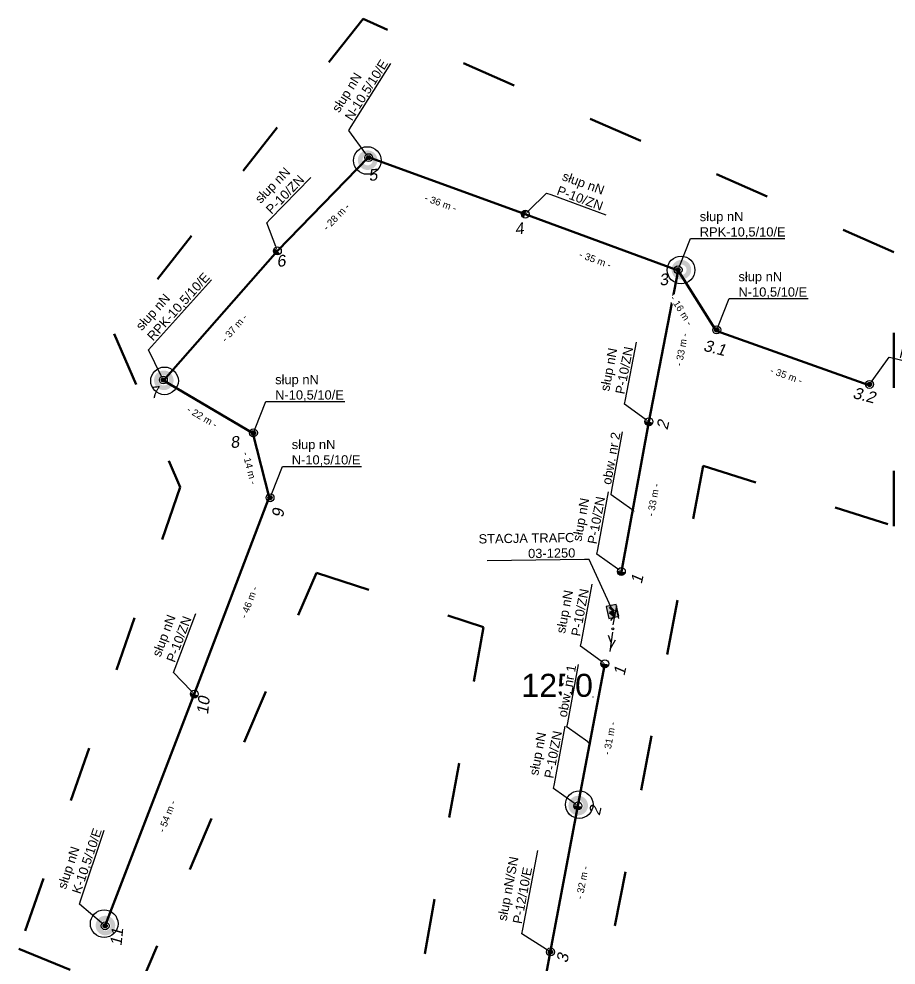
# Model space of a CAD drawing. Header units: metres. Extents: x 5772289 to 7530543, y 5762751 to 5793884.
# Drawn here: x 7525383 to 7525573.4, y 5787111.8 to 5787317.2 of the extents above; entities that cross this region are included whole.
import ezdxf
from ezdxf import colors
from ezdxf.entities.mleader import LeaderData, LeaderLine
from ezdxf.enums import TextEntityAlignment as Align
from ezdxf.math import Vec2, Vec3

# ---------------------------------------------------------------- set-up
doc = ezdxf.new("R2010")
doc.units = ezdxf.units.M
doc.linetypes.add('GCAD_ISO03W100', pattern=[30, 12, -18])
for name, color, linetype, lineweight in [('!tele', 30, 'Continuous', 50), ('!trafo', 6, 'GCAD_ISO03W100', 50), ('00_Mufa', 3, 'Continuous', 30), ('00_rurka', 30, 'Continuous', 30), ('_MM LINIA Sn', 40, 'Continuous', 30), ('_numery', 7, 'Continuous', 40), ('trafo otwock2|Survey_Point_Text_Name', 7, 'Continuous', 0)]:
    doc.layers.add(name, color=color, linetype=linetype, lineweight=lineweight)
doc.layers.add('_arkusze model', color=7, linetype='Continuous', lineweight=50, plot=False)
for name, color, linetype in [('_MM mufy', 3, 'Continuous'), ('_MM opisy', 7, 'Continuous'), ('_MM slupy', 5, 'Continuous'), ('_mm trafo', 3, 'Continuous'), ('DIM', 7, 'Continuous')]:
    doc.layers.add(name, color=color, linetype=linetype)
doc.styles.get("Standard").update_dxf_attribs({"font": 'arial.ttf'})
doc.dimstyles.new('opis linie', dxfattribs={"dimtxt": 1.5, "dimasz": 0.18, "dimexe": 0.18, "dimexo": 0.0625, "dimgap": 2.5, "dimtad": 4, "dimdec": 0, "dimzin": 0, "dimdsep": 46, "dimtxsty": 'Standard', "dimcen": 0.09, "dimse1": 1, "dimse2": 1, "dimsd1": 1, "dimsd2": 1, "dimclrt": 256, "dimadec": 0, "dimazin": 0, "dimtfac": 1, "dimtdec": 0, "dimtofl": 0, "dimtmove": 0, "dimatfit": 3, "dimfxl": 1, "dimtfill": 1, "dimtolj": 1, "dimtzin": 0, "dimarcsym": 0})

# ---------------------------------------------------------------- blocks, each defined once
blk = doc.blocks.new('trafo')
at = {"layer": '_mm trafo'}
h = blk.add_hatch(color=256, dxfattribs=at)
h.dxf.hatch_style = 1
h.paths.add_polyline_path([(-1.15, 1.02), (-0.52, -1.51), (1.64, -0.96), (1.01, 1.59)])
at = {"layer": '_MM LINIA Sn', "color": 2, "lineweight": 60}
for p, q in [((0.58, 0.02), (-0.43, 0.9)), ((-0.32, -0.23), (0.58, 0.02)), ((0.58, -0.92), (-0.32, -0.23)), ((0.55, -0.72), (0.41, -0.9)), ((0.41, -0.9), (0.58, -0.92)), ((0.58, -0.92), (0.55, -0.72))]:
    blk.add_line(p, q, dxfattribs=at)
at = {"layer": '_mm trafo', "flags": 128}
blk.add_lwpolyline([(-0.52, -1.52), (1.64, -0.96), (0.98, 1.58), (-1.17, 0.99), (-0.52, -1.52)], close=True, dxfattribs=at)
blk = doc.blocks.new('ZN')
at = {"layer": '_MM slupy', "transparency": 33554687}
h = blk.add_hatch(color=256, dxfattribs=at)
h.dxf.hatch_style = 1
h.paths.add_polyline_path([(0, -0.86), (0, 0.86, 1)])
at = {"layer": '_MM slupy'}
blk.add_circle((0, 0), 0.857, dxfattribs=at)
blk = doc.blocks.new('E')
at = {"layer": '_MM slupy'}
h = blk.add_hatch(color=256, dxfattribs=at)
h.dxf.hatch_style = 1
h.paths.add_polyline_path([(0.27, 0.37, 1), (-0.27, -0.37, 1)])
for radius in [0.857, 0.457]:
    blk.add_circle((0, 0), radius, dxfattribs=at)
blk = doc.blocks.new('trafo otwock2|NULL-flatten-1083')
at = {"color": 2, "linetype": 'Continuous', "lineweight": 0}
blk.add_point((0, 0), dxfattribs=at)
blk = doc.blocks.new('trafo otwock2-flatten-1')
at = {"layer": '!tele'}
blk.add_blockref('trafo otwock2|NULL-flatten-1083', (7525507.6139, 5787170.01323), dxfattribs=at)
at = {"layer": 'trafo otwock2|Survey_Point_Text_Name', "color": 3, "linetype": 'Continuous', "lineweight": 53}
blk.add_text('1250', height=5, dxfattribs=at).set_placement((7525507.6139, 5787170.01323), align=Align.RIGHT)
blk = doc.blocks.new('*D3408')
at = {"layer": 'DIM', "insert": (7525500.29, 5787102.94), "char_height": 1.5, "attachment_point": 5, "rotation": 79.5132, "bg_fill": 3, "box_fill_scale": 1.1, "bg_fill_color": 9, "bg_fill_true_color": 13158600, "bg_fill_transparency": 0}
blk.add_mtext('\\A1;- 22 m -', dxfattribs=at)
blk = doc.blocks.new('*D3409')
at = {"layer": 'DIM', "insert": (7525505.31, 5787129.69), "char_height": 1.5, "attachment_point": 5, "rotation": 79.314, "bg_fill": 3, "box_fill_scale": 1.1, "bg_fill_color": 9, "bg_fill_true_color": 13158600, "bg_fill_transparency": 0}
blk.add_mtext('\\A1;- 32 m -', dxfattribs=at)
blk = doc.blocks.new('*D3410')
at = {"layer": 'DIM', "insert": (7525511.23, 5787161.02), "char_height": 1.5, "attachment_point": 5, "rotation": 79.2889, "bg_fill": 3, "box_fill_scale": 1.1, "bg_fill_color": 9, "bg_fill_true_color": 13158600, "bg_fill_transparency": 0}
blk.add_mtext('\\A1;- 31 m -', dxfattribs=at)
blk = doc.blocks.new('*D3411')
at = {"layer": 'DIM', "insert": (7525520.73, 5787212.75), "char_height": 1.5, "attachment_point": 5, "rotation": 79.5912, "bg_fill": 3, "box_fill_scale": 1.1, "bg_fill_color": 9, "bg_fill_true_color": 13158600, "bg_fill_transparency": 0}
blk.add_mtext('\\A1;- 33 m -', dxfattribs=at)
blk = doc.blocks.new('*D3412')
at = {"layer": 'DIM', "insert": (7525526.86, 5787245.4), "char_height": 1.5, "attachment_point": 5, "rotation": 79.1132, "bg_fill": 3, "box_fill_scale": 1.1, "bg_fill_color": 9, "bg_fill_true_color": 13158600, "bg_fill_transparency": 0}
blk.add_mtext('\\A1;- 33 m -', dxfattribs=at)
blk = doc.blocks.new('*D3413')
at = {"layer": 'DIM', "insert": (7525474.55, 5787277.22), "char_height": 1.5, "attachment_point": 5, "rotation": 339.9736, "bg_fill": 3, "box_fill_scale": 1.1, "bg_fill_color": 9, "bg_fill_true_color": 13158600, "bg_fill_transparency": 0}
blk.add_mtext('\\A1;- 36 m -', dxfattribs=at)
blk = doc.blocks.new('*D3414')
at = {"layer": 'DIM', "insert": (7525508.12, 5787264.92), "char_height": 1.5, "attachment_point": 5, "rotation": 339.7896, "bg_fill": 3, "box_fill_scale": 1.1, "bg_fill_color": 9, "bg_fill_true_color": 13158600, "bg_fill_transparency": 0}
blk.add_mtext('\\A1;- 35 m -', dxfattribs=at)
blk = doc.blocks.new('*D3415')
at = {"layer": 'DIM', "insert": (7525526.83, 5787253.89), "char_height": 1.5, "attachment_point": 5, "rotation": 302.3069, "bg_fill": 3, "box_fill_scale": 1.1, "bg_fill_color": 9, "bg_fill_true_color": 13158600, "bg_fill_transparency": 0}
blk.add_mtext('\\A1;- 16 m -', dxfattribs=at)
blk = doc.blocks.new('*D3416')
at = {"layer": 'DIM', "insert": (7525549.59, 5787239.79), "char_height": 1.5, "attachment_point": 5, "rotation": 340.3856, "bg_fill": 3, "box_fill_scale": 1.1, "bg_fill_color": 9, "bg_fill_true_color": 13158600, "bg_fill_transparency": 0}
blk.add_mtext('\\A1;- 35 m -', dxfattribs=at)
blk = doc.blocks.new('*D3417')
at = {"layer": 'DIM', "insert": (7525415.2, 5787144.07), "char_height": 1.5, "attachment_point": 5, "rotation": 68.9564, "bg_fill": 3, "box_fill_scale": 1.1, "bg_fill_color": 9, "bg_fill_true_color": 13158600, "bg_fill_transparency": 0}
blk.add_mtext('\\A1;- 54 m -', dxfattribs=at)
blk = doc.blocks.new('*D3418')
at = {"layer": 'DIM', "insert": (7525432.98, 5787190.55), "char_height": 1.5, "attachment_point": 5, "rotation": 69.183, "bg_fill": 3, "box_fill_scale": 1.1, "bg_fill_color": 9, "bg_fill_true_color": 13158600, "bg_fill_transparency": 0}
blk.add_mtext('\\A1;- 46 m -', dxfattribs=at)
blk = doc.blocks.new('*D3419')
at = {"layer": 'DIM', "insert": (7525433.15, 5787219.65), "char_height": 1.5, "attachment_point": 5, "rotation": 284.3754, "bg_fill": 3, "box_fill_scale": 1.1, "bg_fill_color": 9, "bg_fill_true_color": 13158600, "bg_fill_transparency": 0}
blk.add_mtext('\\A1;- 14 m -', dxfattribs=at)
blk = doc.blocks.new('*D3420')
at = {"layer": 'DIM', "insert": (7525422.83, 5787230.78), "char_height": 1.5, "attachment_point": 5, "rotation": 329.4337, "bg_fill": 3, "box_fill_scale": 1.1, "bg_fill_color": 9, "bg_fill_true_color": 13158600, "bg_fill_transparency": 0}
blk.add_mtext('\\A1;- 22 m -', dxfattribs=at)
blk = doc.blocks.new('*D3421')
at = {"layer": 'DIM', "insert": (7525429.79, 5787250.09), "char_height": 1.5, "attachment_point": 5, "rotation": 48.7335, "bg_fill": 3, "box_fill_scale": 1.1, "bg_fill_color": 9, "bg_fill_true_color": 13158600, "bg_fill_transparency": 0}
blk.add_mtext('\\A1;- 37 m -', dxfattribs=at)
blk = doc.blocks.new('*D3422')
at = {"layer": 'DIM', "insert": (7525451.91, 5787274.21), "char_height": 1.5, "attachment_point": 5, "rotation": 45.8274, "bg_fill": 3, "box_fill_scale": 1.1, "bg_fill_color": 9, "bg_fill_true_color": 13158600, "bg_fill_transparency": 0}
blk.add_mtext('\\A1;- 28 m -', dxfattribs=at)
blk = doc.blocks.new('mufa')
at = {"layer": '_MM mufy'}
h = blk.add_hatch(color=256, dxfattribs=at)
h.dxf.hatch_style = 1
h.paths.add_polyline_path([(2.15, 0.12, 1), (-2.1, -0.05, 1)])
h.paths.add_polyline_path([(-1.1, -0.01, -1), (1.15, 0.08, -1)], flags=16)
h.paths.add_polyline_path([(-0.83, 0, -1), (0.88, 0.07, -1)], flags=0)
blk = doc.blocks.new('q')
at = {"layer": '_MM slupy'}
blk.add_blockref('ZN', (0, 0), dxfattribs=at)
at = {"layer": '_MM opisy'}
ml = blk.add_multileader_mtext('Standard', dxfattribs=at)
ml.set_content('\\pxql;słup nN\\PP-10/ZN', color=256)
ml.set_leader_properties()
ml.build(insert=Vec2(0, 0))
ml.multileader.update_dxf_attribs({"has_text_frame": 1, "text_left_attachment_type": 5, "text_right_attachment_type": 5, "dogleg_length": 1, "arrow_head_size": 1})
ctx = ml.context
ctx.base_point, ctx.char_height, ctx.arrow_head_size, ctx.landing_gap_size, ctx.plane_origin = Vec3(3.75, 5.9), 2, 1, 1, Vec3(1.72, -1.42)
ctx.left_attachment, ctx.right_attachment = 5, 5
notes = []
notes.append((ctx, [(0, (1, 1, 0), (2.75, 5.9), (1, 0), 1, [(0, [(0, 0), (2.75, 5.9)], 0, [])])]))
ctx.mtext.insert, ctx.mtext.flow_direction = Vec3(4.75, 11.7), 5
ctx.mtext.has_bg_fill, ctx.mtext.bg_color, ctx.mtext.bg_scale_factor, ctx.mtext.bg_transparency, ctx.mtext.use_window_bg_color = 1, -1023410175, 1, 0, 1
for ctx, leaders in notes:
    for number, flags, end, landing, length, lines in leaders:
        leader = LeaderData()
        leader.index, (leader.has_last_leader_line, leader.has_dogleg_vector, leader.attachment_direction) = number, flags
        leader.last_leader_point, leader.dogleg_vector, leader.dogleg_length = Vec3(end), Vec3(landing), length
        for number, points, colour, breaks in lines:
            line = LeaderLine()
            line.index, line.vertices, line.color, line.breaks = number, Vec3.list(points), colors.encode_raw_color(colour), breaks
            leader.lines.append(line)
        ctx.leaders.append(leader)

msp = doc.modelspace()

# ---------------------------------------------------------------- linework, layer by layer
at = {"layer": '!trafo', "color": 6}
msp.add_lwpolyline([(7525383.04, 5787115.34), (7525408.35, 5787104.95), (7525447.59, 5787196.93), (7525483.88, 5787185.12), (7525453.5, 5787016.35), (7525489.79, 5787002.42), (7525531.56, 5787220.14), (7525572.91, 5787207.06), (7525572.91, 5787266.55), (7525457.72, 5787317.18), (7525403.71, 5787248.83), (7525418.06, 5787215.5)], close=True, dxfattribs=at)
at = {"layer": '00_Mufa'}
for centre in [(7525458.65, 5787286.45), (7525526.75, 5787262.67), (7525414.64, 5787238.61), (7525504.64, 5787146.62), (7525401.55, 5787120.76)]:
    msp.add_circle(centre, 3, dxfattribs=at)
at = {"layer": '00_rurka'}
for points in [[(7525512.02, 5787185.64), (7525512.78, 5787189.79)], [(7525512.68, 5787189.11), (7525513.15, 5787187.04)], [(7525512.41, 5787187.83), (7525511.4, 5787186.61)], [(7525511.85, 5787184.05), (7525511.31, 5787179.86)], [(7525511.55, 5787181.84), (7525510.97, 5787183.31)], [(7525511.41, 5787180.54), (7525512.49, 5787182.37)]]:
    msp.add_lwpolyline(points, dxfattribs=at)
msp.add_circle((7525511.93, 5787184.8), 0.215, dxfattribs=at)

# ---------------------------------------------------------------- block references
at = {"layer": '_arkusze model', "rotation": 357.3066721443945}
msp.add_blockref('trafo', (7525511.64, 5787188.55), dxfattribs=at)

# ---------------------------------------------------------------- next in the draw order: block references
for p, rotation in [((7525439.13, 5787266.82), 45.8274213633844), ((7525492.94, 5787274.79), 339.7895634700673), ((7525519.76, 5787229.73), 79.11317952780007), ((7525421.11, 5787170.62), 69.183005740278), ((7525504.36, 5787146.34), 79.28886402288882)]:
    msp.add_blockref('q', p, dxfattribs=dict(rotation=rotation))

# ---------------------------------------------------------------- next in the draw order: leaders
at = {"layer": '_MM opisy'}
ml = msp.add_multileader_mtext('Standard', dxfattribs=at)
ml.set_content('\\pxql;słup nN\\PN-10,5/10/E', color=256)
ml.set_leader_properties()
ml.build(insert=Vec2(0, 0))
ml.multileader.update_dxf_attribs({"has_text_frame": 1, "text_left_attachment_type": 5, "text_right_attachment_type": 5, "dogleg_length": 1, "arrow_head_size": 1})
ctx = ml.context
ctx.base_point, ctx.char_height, ctx.arrow_head_size, ctx.landing_gap_size, ctx.plane_origin = Vec3(7525437.65, 5787234.12), 2, 1, 1, Vec3(7525435.66, 5787225.9)
ctx.left_attachment, ctx.right_attachment = 5, 5
notes = []
notes.append((ctx, [(0, (1, 1, 0), (7525436.65, 5787234.12), (1, 0), 1, [(0, [(7525433.94, 5787227.32)], 0, [])])]))
ctx.mtext.insert, ctx.mtext.flow_direction = Vec3(7525438.65, 5787239.89), 5
ctx.mtext.has_bg_fill, ctx.mtext.bg_color, ctx.mtext.bg_scale_factor, ctx.mtext.bg_transparency, ctx.mtext.use_window_bg_color = 1, -1023410175, 1, 0, 1
ml = msp.add_multileader_mtext('Standard', dxfattribs=at)
ml.set_content('\\pxql;słup nN\\PN-10,5/10/E', color=256)
ml.set_leader_properties()
ml.build(insert=Vec2(0, 0))
ml.multileader.update_dxf_attribs({"has_text_frame": 1, "text_left_attachment_type": 5, "text_right_attachment_type": 5, "dogleg_length": 1, "arrow_head_size": 1})
ctx = ml.context
ctx.base_point, ctx.char_height, ctx.arrow_head_size, ctx.landing_gap_size, ctx.plane_origin = Vec3(7525441.25, 5787220.03), 2, 1, 1, Vec3(7525439.26, 5787211.81)
ctx.left_attachment, ctx.right_attachment = 5, 5
notes.append((ctx, [(0, (1, 1, 0), (7525440.25, 5787220.03), (1, 0), 1, [(0, [(7525437.54, 5787213.23)], 0, [])])]))
ctx.mtext.insert, ctx.mtext.flow_direction = Vec3(7525442.25, 5787225.8), 5
ctx.mtext.has_bg_fill, ctx.mtext.bg_color, ctx.mtext.bg_scale_factor, ctx.mtext.bg_transparency, ctx.mtext.use_window_bg_color = 1, -1023410175, 1, 0, 1
ml = msp.add_multileader_mtext('Standard', dxfattribs=at)
ml.set_content('\\pxql;słup nN\\PK-10,5/10/E', color=256)
ml.set_leader_properties()
ml.build(insert=Vec2(0, 0))
ml.multileader.update_dxf_attribs({"has_text_frame": 1, "text_left_attachment_type": 5, "text_right_attachment_type": 5, "dogleg_length": 1, "arrow_head_size": 1})
ctx = ml.context
ctx.base_point, ctx.char_height, ctx.arrow_head_size, ctx.landing_gap_size, ctx.plane_origin, ctx.plane_x_axis, ctx.plane_y_axis = Vec3(7525396.48, 5787125.98), 2, 1, 1, Vec3(7525403.64, 5787121.47), Vec3(0.317871, 0.948134), Vec3(-0.948134, 0.317871)
ctx.left_attachment, ctx.right_attachment = 5, 5
notes.append((ctx, [(0, (1, 1, 0), (7525396.16, 5787125.03), (0.317871, 0.948134), 1, [(0, [(7525401.75, 5787120.3)], 0, [])])]))
ctx.mtext.insert, ctx.mtext.text_direction, ctx.mtext.flow_direction = Vec3(7525391.33, 5787128.76), Vec3(0.317871, 0.948134), 5
ctx.mtext.has_bg_fill, ctx.mtext.bg_color, ctx.mtext.bg_scale_factor, ctx.mtext.bg_transparency, ctx.mtext.use_window_bg_color = 1, -1023410175, 1, 0, 1
at = {"layer": '_mm trafo', "color": 3}
ml = msp.add_multileader_mtext('Standard', dxfattribs=at)
ml.set_content('STACJA TRAFO\\P03-1250', color=3)
ml.set_leader_properties()
ml.build(insert=Vec2(0, 0))
ml.multileader.update_dxf_attribs({"has_text_frame": 1, "text_left_attachment_type": 5, "text_right_attachment_type": 5, "dogleg_length": 1, "arrow_head_size": 1.5})
ctx = ml.context
ctx.base_point, ctx.char_height, ctx.arrow_head_size, ctx.plane_origin, ctx.plane_x_axis, ctx.plane_y_axis = Vec3(7525481.11, 5787199.46), 2, 1.5, Vec3(7525515.78, 5787156.45), Vec3(0.999891, 0.014731), Vec3(-0.014731, 0.999891)
ctx.left_attachment, ctx.right_attachment, ctx.text_align_type, ctx.attachment_type = 5, 5, 2, 2
notes.append((ctx, [(0, (1, 1, 0), (7525506.82, 5787199.84), (-0.999891, -0.014731), 1, [(0, [(7525512.54, 5787187.26)], 0, [])])]))
ctx.mtext.insert, ctx.mtext.text_direction, ctx.mtext.rotation, ctx.mtext.alignment, ctx.mtext.flow_direction = Vec3(7525503.73, 5787205.61), Vec3(0.999891, 0.014731), 6.129723, 3, 5
ctx.mtext.has_bg_fill, ctx.mtext.bg_color, ctx.mtext.bg_scale_factor, ctx.mtext.bg_transparency, ctx.mtext.use_window_bg_color = 1, -1073741824, 1, 0, 1
for ctx, leaders in notes:
    for number, flags, end, landing, length, lines in leaders:
        leader = LeaderData()
        leader.index, (leader.has_last_leader_line, leader.has_dogleg_vector, leader.attachment_direction) = number, flags
        leader.last_leader_point, leader.dogleg_vector, leader.dogleg_length = Vec3(end), Vec3(landing), length
        for number, points, colour, breaks in lines:
            line = LeaderLine()
            line.index, line.vertices, line.color, line.breaks = number, Vec3.list(points), colors.encode_raw_color(colour), breaks
            leader.lines.append(line)
        ctx.leaders.append(leader)

# ---------------------------------------------------------------- next in the draw order: linework, layer by layer
at = {"layer": '!tele'}
for points in [[(7525401.79, 5787120.4), (7525421.11, 5787170.62), (7525437.35, 5787213.33), (7525433.79, 5787227.22), (7525414.42, 5787238.66), (7525439.13, 5787266.82), (7525458.92, 5787287.19)], [(7525458.92, 5787287.19), (7525492.94, 5787274.79), (7525526.08, 5787262.59), (7525534.37, 5787249.48), (7525567.51, 5787237.67)], [(7525513.79, 5787197.23), (7525519.76, 5787229.73), (7525526.08, 5787262.59)]]:
    msp.add_lwpolyline(points, dxfattribs=at)

# ---------------------------------------------------------------- next in the draw order: block references
for p in [(7525433.94, 5787227.32), (7525437.54, 5787213.23)]:
    msp.add_blockref('E', p)
for name, p, rotation in [('q', (7525510.2, 5787177.19), 79.28886402288882), ('E', (7525401.75, 5787120.3), 71.46575182468331)]:
    msp.add_blockref(name, p, dxfattribs=dict(rotation=rotation))

# ---------------------------------------------------------------- next in the draw order: linework, layer by layer
msp.add_lwpolyline([(7525480.81, 5787019.61), (7525485.18, 5787044.2), (7525489.52, 5787067.44), (7525494.34, 5787092.82), (7525498.36, 5787114.53), (7525504.36, 5787146.34), (7525510.2, 5787177.19)], dxfattribs=at)

# ---------------------------------------------------------------- next in the draw order: block references
msp.add_blockref('trafo otwock2-flatten-1', (0, 0), dxfattribs=at)

# ---------------------------------------------------------------- next in the draw order: dimensions: what is measured, and where the dimension line sits
at = {"layer": 'DIM'}
for p1, p2, picture, middle in [((7525458.92, 5787287.19), (7525492.94, 5787274.79), '*D3413', (7525474.55, 5787277.22)), ((7525513.79, 5787197.23), (7525519.76, 5787229.73), '*D3411', (7525520.73, 5787212.75)), ((7525401.79, 5787120.4), (7525421.11, 5787170.62), '*D3417', (7525415.2, 5787144.07)), ((7525494.34, 5787092.82), (7525498.36, 5787114.53), '*D3408', (7525500.29, 5787102.94))]:
    dim = msp.add_aligned_dim(p1=p1, p2=p2, distance=-0.75, dimstyle='opis linie', override={"dimpost": '- <> m -'}, dxfattribs=at)
    dim.commit()
    dim.dimension.update_dxf_attribs({"geometry": picture, "text_midpoint": middle})

# ---------------------------------------------------------------- next in the draw order: block references
at = {"color": 5, "lineweight": 70}
msp.add_blockref('mufa', (7525401.79, 5787120.33), dxfattribs=at)
at = {"layer": '_MM slupy', "rotation": 79.59124456083681}
msp.add_blockref('ZN', (7525513.79, 5787197.23), dxfattribs=at)

# ---------------------------------------------------------------- next in the draw order: texts
at = {"layer": '_numery', "oblique": 10}
for s, rotation, p in [('1', 77.103, (7525518.19, 5787194.38)), ('11', 84.1279, (7525405.3, 5787115.84))]:
    msp.add_text(s, height=2.5, rotation=rotation, dxfattribs=at).set_placement(p)

# ---------------------------------------------------------------- next in the draw order: dimensions: what is measured, and where the dimension line sits
at = {"layer": 'DIM'}
for p1, p2, picture, middle in [((7525519.76, 5787229.73), (7525526.08, 5787262.59), '*D3412', (7525526.86, 5787245.4)), ((7525421.11, 5787170.62), (7525437.35, 5787213.33), '*D3418', (7525432.98, 5787190.55)), ((7525498.36, 5787114.53), (7525504.36, 5787146.34), '*D3409', (7525505.31, 5787129.69))]:
    dim = msp.add_aligned_dim(p1=p1, p2=p2, distance=-0.75, dimstyle='opis linie', override={"dimpost": '- <> m -'}, dxfattribs=at)
    dim.commit()
    dim.dimension.update_dxf_attribs({"geometry": picture, "text_midpoint": middle})

# ---------------------------------------------------------------- next in the draw order: texts
at = {"layer": '_numery', "oblique": 10}
for s, rotation, p in [('2', 77.103, (7525523.78, 5787227.83)), ('9', 84.1279, (7525440.42, 5787208.82)), ('10', 84.1279, (7525424.08, 5787166.09)), ('3', 77.103, (7525502.03, 5787112.11))]:
    msp.add_text(s, height=2.5, rotation=rotation, dxfattribs=at).set_placement(p)

# ---------------------------------------------------------------- next in the draw order: dimensions: what is measured, and where the dimension line sits
at = {"layer": 'DIM'}
for p1, p2, picture, middle in [((7525492.94, 5787274.79), (7525526.08, 5787262.59), '*D3414', (7525508.12, 5787264.92)), ((7525437.35, 5787213.33), (7525433.79, 5787227.22), '*D3419', (7525433.15, 5787219.65)), ((7525504.36, 5787146.34), (7525510.2, 5787177.19), '*D3410', (7525511.23, 5787161.02))]:
    dim = msp.add_aligned_dim(p1=p1, p2=p2, distance=-0.75, dimstyle='opis linie', override={"dimpost": '- <> m -'}, dxfattribs=at)
    dim.commit()
    dim.dimension.update_dxf_attribs({"geometry": picture, "text_midpoint": middle})

# ---------------------------------------------------------------- next in the draw order: leaders
at = {"layer": '_MM opisy'}
ml = msp.add_multileader_mtext('Standard', dxfattribs=at)
ml.set_content('\\pxql;słup nN\\PP-10/ZN', color=256)
ml.set_leader_properties()
ml.build(insert=Vec2(0, 0))
ml.multileader.update_dxf_attribs({"has_text_frame": 1, "text_left_attachment_type": 5, "text_right_attachment_type": 5, "dogleg_length": 1, "arrow_head_size": 1})
ctx = ml.context
ctx.base_point, ctx.char_height, ctx.arrow_head_size, ctx.landing_gap_size, ctx.plane_origin, ctx.plane_x_axis, ctx.plane_y_axis = Vec3(7525508.66, 5787201.99), 2, 1, 1, Vec3(7525515.5, 5787198.66), Vec3(0.180669, 0.983544), Vec3(-0.983544, 0.180669)
ctx.left_attachment, ctx.right_attachment = 5, 5
notes = []
notes.append((ctx, [(0, (1, 1, 0), (7525508.48, 5787201.01), (0.180669, 0.983544), 1, [(0, [(7525513.79, 5787197.23), (7525508.48, 5787201.01)], 0, [])])]))
ctx.mtext.insert, ctx.mtext.text_direction, ctx.mtext.flow_direction = Vec3(7525503.14, 5787204.02), Vec3(0.180669, 0.983544), 5
ctx.mtext.has_bg_fill, ctx.mtext.bg_color, ctx.mtext.bg_scale_factor, ctx.mtext.bg_transparency, ctx.mtext.use_window_bg_color = 1, -1023410175, 1, 0, 1
ml = msp.add_multileader_mtext('Standard', dxfattribs=at)
ml.set_content('\\pxql;słup nN/SN\\PP-12/10/E', color=256)
ml.set_leader_properties()
ml.build(insert=Vec2(0, 0))
ml.multileader.update_dxf_attribs({"has_text_frame": 1, "text_left_attachment_type": 5, "text_right_attachment_type": 5, "dogleg_length": 1, "arrow_head_size": 1})
ctx = ml.context
ctx.base_point, ctx.char_height, ctx.arrow_head_size, ctx.landing_gap_size, ctx.plane_origin, ctx.plane_x_axis, ctx.plane_y_axis = Vec3(7525492.41, 5787119.55), 2, 1, 1, Vec3(7525500.12, 5787116.07), Vec3(0.185562, 0.982633), Vec3(-0.982633, 0.185562)
ctx.left_attachment, ctx.right_attachment = 5, 5
notes.append((ctx, [(0, (1, 1, 0), (7525492.22, 5787118.57), (0.185562, 0.982633), 1, [(0, [(7525498.4, 5787114.64)], 0, [])])]))
ctx.mtext.insert, ctx.mtext.text_direction, ctx.mtext.flow_direction = Vec3(7525486.89, 5787121.61), Vec3(0.185562, 0.982633), 5
ctx.mtext.has_bg_fill, ctx.mtext.bg_color, ctx.mtext.bg_scale_factor, ctx.mtext.bg_transparency, ctx.mtext.use_window_bg_color = 1, -1023410175, 1, 0, 1
for ctx, leaders in notes:
    for number, flags, end, landing, length, lines in leaders:
        leader = LeaderData()
        leader.index, (leader.has_last_leader_line, leader.has_dogleg_vector, leader.attachment_direction) = number, flags
        leader.last_leader_point, leader.dogleg_vector, leader.dogleg_length = Vec3(end), Vec3(landing), length
        for number, points, colour, breaks in lines:
            line = LeaderLine()
            line.index, line.vertices, line.color, line.breaks = number, Vec3.list(points), colors.encode_raw_color(colour), breaks
            leader.lines.append(line)
        ctx.leaders.append(leader)

# ---------------------------------------------------------------- next in the draw order: block references
at = {"color": 5, "lineweight": 70}
msp.add_blockref('mufa', (7525504.4, 5787146.38), dxfattribs=at)
at = {"rotation": 79.3061274395642}
msp.add_blockref('E', (7525498.4, 5787114.64), dxfattribs=at)

# ---------------------------------------------------------------- next in the draw order: texts
at = {"layer": '_numery', "oblique": 10}
for s, rotation, p in [('4', 6.0166, (7525490.76, 5787270.36)), ('1', 77.103, (7525514.44, 5787174.44)), ('2', 77.103, (7525509.08, 5787144.12))]:
    msp.add_text(s, height=2.5, rotation=rotation, dxfattribs=at).set_placement(p)

# ---------------------------------------------------------------- next in the draw order: dimensions: what is measured, and where the dimension line sits
at = {"layer": 'DIM'}
for p1, p2, picture, middle in [((7525526.08, 5787262.59), (7525534.37, 5787249.48), '*D3415', (7525526.83, 5787253.89)), ((7525433.79, 5787227.22), (7525414.42, 5787238.66), '*D3420', (7525422.83, 5787230.78))]:
    dim = msp.add_aligned_dim(p1=p1, p2=p2, distance=-0.75, dimstyle='opis linie', override={"dimpost": '- <> m -'}, dxfattribs=at)
    dim.commit()
    dim.dimension.update_dxf_attribs({"geometry": picture, "text_midpoint": middle})

# ---------------------------------------------------------------- next in the draw order: leaders
at = {"layer": '_MM opisy', "color": 1}
ml = msp.add_multileader_mtext('Standard', dxfattribs=at)
ml.set_content('\\pxql;obw. nr 2', color=256)
ml.set_leader_properties()
ml.build(insert=Vec2(0, 0))
ml.multileader.update_dxf_attribs({"has_text_frame": 1, "text_left_attachment_type": 5, "text_right_attachment_type": 5, "dogleg_length": 1, "arrow_head_size": 1})
ctx = ml.context
ctx.base_point, ctx.char_height, ctx.arrow_head_size, ctx.landing_gap_size, ctx.plane_origin, ctx.plane_x_axis, ctx.plane_y_axis = Vec3(7525511.74, 5787214.89), 2, 1, 1, Vec3(7525518.61, 5787211.56), Vec3(0.180669, 0.983544), Vec3(-0.983544, 0.180669)
ctx.left_attachment, ctx.right_attachment = 5, 5
notes = []
notes.append((ctx, [(0, (1, 1, 0), (7525511.56, 5787213.91), (0.180669, 0.983544), 1, [(0, [(7525516.9, 5787210.13), (7525511.59, 5787213.9)], 0, [])])]))
ctx.mtext.insert, ctx.mtext.text_direction, ctx.mtext.flow_direction = Vec3(7525509.55, 5787216.31), Vec3(0.180669, 0.983544), 5
ctx.mtext.has_bg_fill, ctx.mtext.bg_color, ctx.mtext.bg_scale_factor, ctx.mtext.bg_transparency, ctx.mtext.use_window_bg_color = 1, -1023410175, 1, 0, 1
ml = msp.add_multileader_mtext('Standard', dxfattribs=at)
ml.set_content('\\pxql;obw. nr 1', color=1)
ml.set_leader_properties()
ml.build(insert=Vec2(0, 0))
ml.multileader.update_dxf_attribs({"has_text_frame": 1, "text_left_attachment_type": 5, "text_right_attachment_type": 5, "dogleg_length": 1, "arrow_head_size": 1})
ctx = ml.context
ctx.base_point, ctx.char_height, ctx.arrow_head_size, ctx.landing_gap_size, ctx.plane_origin, ctx.plane_x_axis, ctx.plane_y_axis = Vec3(7525502.14, 5787164.4), 2, 1, 1, Vec3(7525509, 5787161.07), Vec3(0.180669, 0.983544), Vec3(-0.983544, 0.180669)
ctx.left_attachment, ctx.right_attachment = 5, 5
notes.append((ctx, [(0, (1, 1, 0), (7525501.96, 5787163.42), (0.180669, 0.983544), 1, [(0, [(7525507.3, 5787159.64), (7525501.99, 5787163.41)], 0, [])])]))
ctx.mtext.insert, ctx.mtext.text_direction, ctx.mtext.flow_direction = Vec3(7525499.95, 5787165.82), Vec3(0.180669, 0.983544), 5
ctx.mtext.has_bg_fill, ctx.mtext.bg_color, ctx.mtext.bg_scale_factor, ctx.mtext.bg_transparency, ctx.mtext.use_window_bg_color = 1, -1023410175, 1, 0, 1
for ctx, leaders in notes:
    for number, flags, end, landing, length, lines in leaders:
        leader = LeaderData()
        leader.index, (leader.has_last_leader_line, leader.has_dogleg_vector, leader.attachment_direction) = number, flags
        leader.last_leader_point, leader.dogleg_vector, leader.dogleg_length = Vec3(end), Vec3(landing), length
        for number, points, colour, breaks in lines:
            line = LeaderLine()
            line.index, line.vertices, line.color, line.breaks = number, Vec3.list(points), colors.encode_raw_color(colour), breaks
            leader.lines.append(line)
        ctx.leaders.append(leader)

# ---------------------------------------------------------------- next in the draw order: texts
at = {"layer": '_numery', "oblique": 10}
for s, p in [('3', (7525522.13, 5787259.27, 115.69)), ('7', (7525411.64, 5787234.78)), ('8', (7525429.02, 5787223.99))]:
    msp.add_text(s, height=2.5, rotation=6.0166, dxfattribs=at).set_placement(p)

# ---------------------------------------------------------------- next in the draw order: dimensions: what is measured, and where the dimension line sits
at = {"layer": 'DIM'}
for p1, p2, picture, middle in [((7525414.42, 5787238.66), (7525439.13, 5787266.82), '*D3421', (7525429.79, 5787250.09)), ((7525534.37, 5787249.48), (7525567.51, 5787237.67), '*D3416', (7525549.59, 5787239.79))]:
    dim = msp.add_aligned_dim(p1=p1, p2=p2, distance=-0.75, dimstyle='opis linie', override={"dimpost": '- <> m -'}, dxfattribs=at)
    dim.commit()
    dim.dimension.update_dxf_attribs({"geometry": picture, "text_midpoint": middle})

# ---------------------------------------------------------------- next in the draw order: texts
at = {"layer": '_numery', "oblique": 10}
msp.add_text('3.1', height=2.5, rotation=345.5543, dxfattribs=at).set_placement((7525531.41, 5787245.19, 115.69))

# ---------------------------------------------------------------- next in the draw order: dimensions: what is measured, and where the dimension line sits
at = {"layer": 'DIM'}
dim = msp.add_aligned_dim(p1=(7525439.13, 5787266.82), p2=(7525458.92, 5787287.19), distance=-0.75, dimstyle='opis linie', override={"dimpost": '- <> m -'}, dxfattribs=at)
dim.commit()
dim.dimension.update_dxf_attribs({"geometry": '*D3422', "text_midpoint": (7525451.91, 5787274.21)})

# ---------------------------------------------------------------- next in the draw order: leaders
at = {"layer": '_MM opisy'}
ml = msp.add_multileader_mtext('Standard', dxfattribs=at)
ml.set_content('\\pxql;słup nN\\PRPK-10,5/10/E', color=256)
ml.set_leader_properties()
ml.build(insert=Vec2(0, 0))
ml.multileader.update_dxf_attribs({"has_text_frame": 1, "text_left_attachment_type": 5, "text_right_attachment_type": 5, "dogleg_length": 1, "arrow_head_size": 1})
ctx = ml.context
ctx.base_point, ctx.char_height, ctx.arrow_head_size, ctx.landing_gap_size, ctx.plane_origin, ctx.plane_x_axis, ctx.plane_y_axis = Vec3(7525411.81, 5787246.1), 2, 1, 1, Vec3(7525416.6, 5787239.12), Vec3(0.668475, 0.743734), Vec3(-0.743734, 0.668475)
ctx.left_attachment, ctx.right_attachment = 5, 5
notes = []
notes.append((ctx, [(0, (1, 1, 0), (7525411.15, 5787245.35), (0.668475, 0.743734), 1, [(0, [(7525414.39, 5787238.79)], 0, [])])]))
ctx.mtext.insert, ctx.mtext.text_direction, ctx.mtext.flow_direction = Vec3(7525408.19, 5787250.7), Vec3(0.668475, 0.743734), 5
ctx.mtext.has_bg_fill, ctx.mtext.bg_color, ctx.mtext.bg_scale_factor, ctx.mtext.bg_transparency, ctx.mtext.use_window_bg_color = 1, -1023410175, 1, 0, 1
ml = msp.add_multileader_mtext('Standard', dxfattribs=at)
ml.set_content('\\pxql;słup nN\\PN-10,5/10/E', color=256)
ml.set_leader_properties()
ml.build(insert=Vec2(0, 0))
ml.multileader.update_dxf_attribs({"has_text_frame": 1, "text_left_attachment_type": 5, "text_right_attachment_type": 5, "dogleg_length": 1, "arrow_head_size": 1})
ctx = ml.context
ctx.base_point, ctx.char_height, ctx.arrow_head_size, ctx.landing_gap_size, ctx.plane_origin = Vec3(7525538.2, 5787256.47), 2, 1, 1, Vec3(7525536.2, 5787248.25)
ctx.left_attachment, ctx.right_attachment = 5, 5
notes.append((ctx, [(0, (1, 1, 0), (7525537.2, 5787256.47), (1, 0), 1, [(0, [(7525534.49, 5787249.67)], 0, [])])]))
ctx.mtext.insert, ctx.mtext.flow_direction = Vec3(7525539.2, 5787262.24), 5
ctx.mtext.has_bg_fill, ctx.mtext.bg_color, ctx.mtext.bg_scale_factor, ctx.mtext.bg_transparency, ctx.mtext.use_window_bg_color = 1, -1023410175, 1, 0, 1
ml = msp.add_multileader_mtext('Standard', dxfattribs=at)
ml.set_content('\\pxql;słup nN\\PK-10,5/10/E', color=256)
ml.set_leader_properties()
ml.build(insert=Vec2(0, 0))
ml.multileader.update_dxf_attribs({"has_text_frame": 1, "text_left_attachment_type": 5, "text_right_attachment_type": 5, "dogleg_length": 1, "arrow_head_size": 1})
ctx = ml.context
ctx.base_point, ctx.char_height, ctx.arrow_head_size, ctx.landing_gap_size, ctx.plane_origin, ctx.plane_x_axis, ctx.plane_y_axis = Vec3(7525572.9, 5787243.51), 2, 1, 1, Vec3(7525568.95, 5787236.03), Vec3(0.969607, -0.244667), Vec3(0.244667, 0.969607)
ctx.left_attachment, ctx.right_attachment = 5, 5
notes.append((ctx, [(0, (1, 1, 0), (7525571.93, 5787243.76), (0.969607, -0.244667), 1, [(0, [(7525567.64, 5787237.83)], 0, [])])]))
ctx.mtext.insert, ctx.mtext.text_direction, ctx.mtext.flow_direction = Vec3(7525575.28, 5787248.86), Vec3(0.969607, -0.244667), 5
ctx.mtext.has_bg_fill, ctx.mtext.bg_color, ctx.mtext.bg_scale_factor, ctx.mtext.bg_transparency, ctx.mtext.use_window_bg_color = 1, -1023410175, 1, 0, 1
for ctx, leaders in notes:
    for number, flags, end, landing, length, lines in leaders:
        leader = LeaderData()
        leader.index, (leader.has_last_leader_line, leader.has_dogleg_vector, leader.attachment_direction) = number, flags
        leader.last_leader_point, leader.dogleg_vector, leader.dogleg_length = Vec3(end), Vec3(landing), length
        for number, points, colour, breaks in lines:
            line = LeaderLine()
            line.index, line.vertices, line.color, line.breaks = number, Vec3.list(points), colors.encode_raw_color(colour), breaks
            leader.lines.append(line)
        ctx.leaders.append(leader)

# ---------------------------------------------------------------- next in the draw order: block references
msp.add_blockref('E', (7525534.49, 5787249.67))
at = {"color": 5, "lineweight": 70}
msp.add_blockref('mufa', (7525414.46, 5787238.69), dxfattribs=at)
for p, rotation in [((7525414.39, 5787238.79), 48.05049448263179), ((7525567.64, 5787237.83), 345.8378319447256)]:
    msp.add_blockref('E', p, dxfattribs=dict(rotation=rotation))

# ---------------------------------------------------------------- next in the draw order: texts
at = {"layer": '_numery', "oblique": 10}
for s, rotation, p in [('5', 6.0166, (7525459.02, 5787281.98)), ('6', 6.0166, (7525439.08, 5787263.32)), ('3.2', 345.5543, (7525563.84, 5787234.91))]:
    msp.add_text(s, height=2.5, rotation=rotation, dxfattribs=at).set_placement(p)

# ---------------------------------------------------------------- next in the draw order: leaders
at = {"layer": '_MM opisy'}
ml = msp.add_multileader_mtext('Standard', dxfattribs=at)
ml.set_content('\\pxql;słup nN\\PN-10,5/10/E', color=256)
ml.set_leader_properties()
ml.build(insert=Vec2(0, 0))
ml.multileader.update_dxf_attribs({"has_text_frame": 1, "text_left_attachment_type": 5, "text_right_attachment_type": 5, "dogleg_length": 1, "arrow_head_size": 1})
ctx = ml.context
ctx.base_point, ctx.char_height, ctx.arrow_head_size, ctx.landing_gap_size, ctx.plane_origin, ctx.plane_x_axis, ctx.plane_y_axis = Vec3(7525455.17, 5787293.83), 2, 1, 1, Vec3(7525461.07, 5787287.77), Vec3(0.532054, 0.84671), Vec3(-0.84671, 0.532054)
ctx.left_attachment, ctx.right_attachment = 5, 5
notes = []
notes.append((ctx, [(0, (1, 1, 0), (7525454.63, 5787292.99), (0.532054, 0.84671), 1, [(0, [(7525458.95, 5787287.07)], 0, [])])]))
ctx.mtext.insert, ctx.mtext.text_direction, ctx.mtext.flow_direction = Vec3(7525450.81, 5787297.75), Vec3(0.532054, 0.84671), 5
ctx.mtext.has_bg_fill, ctx.mtext.bg_color, ctx.mtext.bg_scale_factor, ctx.mtext.bg_transparency, ctx.mtext.use_window_bg_color = 1, -1023410175, 1, 0, 1
ml = msp.add_multileader_mtext('Standard', dxfattribs=at)
ml.set_content('\\pxql;słup nN\\PRPK-10,5/10/E', color=256)
ml.set_leader_properties()
ml.build(insert=Vec2(0, 0))
ml.multileader.update_dxf_attribs({"has_text_frame": 1, "text_left_attachment_type": 5, "text_right_attachment_type": 5, "dogleg_length": 1, "arrow_head_size": 1})
ctx = ml.context
ctx.base_point, ctx.char_height, ctx.arrow_head_size, ctx.landing_gap_size, ctx.plane_origin = Vec3(7525529.8, 5787269.52), 2, 1, 1, Vec3(7525527.81, 5787261.29)
ctx.left_attachment, ctx.right_attachment = 5, 5
notes.append((ctx, [(0, (1, 1, 0), (7525528.8, 5787269.52), (1, 0), 1, [(0, [(7525526.09, 5787262.71)], 0, [])])]))
ctx.mtext.insert, ctx.mtext.flow_direction = Vec3(7525530.8, 5787275.28), 5
ctx.mtext.has_bg_fill, ctx.mtext.bg_color, ctx.mtext.bg_scale_factor, ctx.mtext.bg_transparency, ctx.mtext.use_window_bg_color = 1, -1023410175, 1, 0, 1
for ctx, leaders in notes:
    for number, flags, end, landing, length, lines in leaders:
        leader = LeaderData()
        leader.index, (leader.has_last_leader_line, leader.has_dogleg_vector, leader.attachment_direction) = number, flags
        leader.last_leader_point, leader.dogleg_vector, leader.dogleg_length = Vec3(end), Vec3(landing), length
        for number, points, colour, breaks in lines:
            line = LeaderLine()
            line.index, line.vertices, line.color, line.breaks = number, Vec3.list(points), colors.encode_raw_color(colour), breaks
            leader.lines.append(line)
        ctx.leaders.append(leader)

# ---------------------------------------------------------------- next in the draw order: block references
at = {"color": 5, "lineweight": 70}
for p in [(7525458.69, 5787286.48), (7525526.79, 5787262.7)]:
    msp.add_blockref('mufa', p, dxfattribs=at)
at = {"rotation": 57.85563397361301}
msp.add_blockref('E', (7525458.95, 5787287.07), dxfattribs=at)
msp.add_blockref('E', (7525526.09, 5787262.71))

doc.saveas('drawing.dxf')
